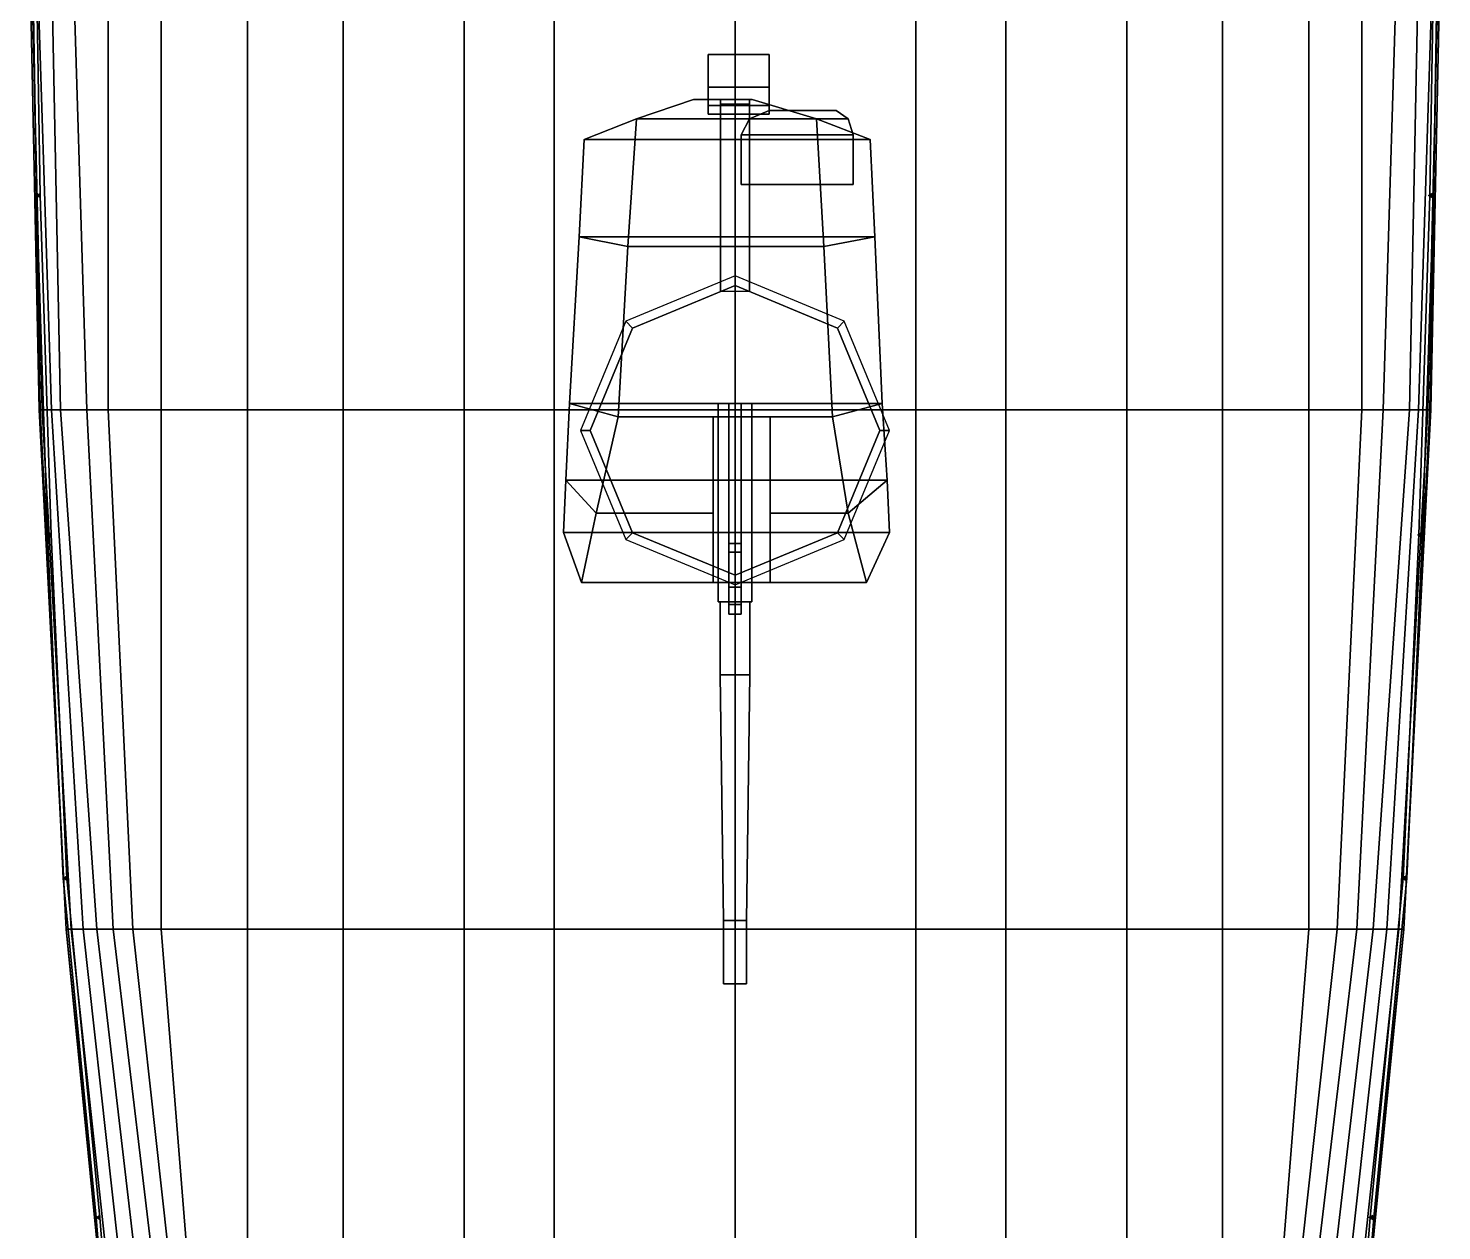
# Model space of a CAD drawing. Header units: millimetres. Extents: x -6 to 6, y -93 to 86.
# Drawn here: x -5.81 to 5.81, y -46.25 to -36.36 of the extents above; entities that cross this region are included whole.
import ezdxf

# ---------------------------------------------------------------- set-up
doc = ezdxf.new("R2010")
doc.units = ezdxf.units.MM
for name, color, linetype in [('gun', 1, 'Continuous'), ('railings', 6, 'Continuous'), ('sleeve', 5, 'Continuous'), ('turret', 2, 'Continuous')]:
    doc.layers.add(name, color=color, linetype=linetype)

msp = doc.modelspace()

# ---------------------------------------------------------------- linework, layer by layer
for points in [[(-5.787, -35.132, 2.806), (-5.807, -35.132, 2.34), (-5.719, -39.502, 2.32), (-5.709, -39.502, 2.739)], [(-5.807, -35.132, 2.34), (-5.797, -35.132, 1.408), (-5.694, -39.502, 1.43), (-5.719, -39.502, 2.32)], [(-5.797, -35.132, 1.408), (-5.756, -35.132, 0.782), (-5.616, -39.502, 0.762), (-5.694, -39.502, 1.43)], [(5.787, -35.132, 2.806), (-5.787, -35.132, 2.806), (-5.709, -39.502, 2.739), (5.709, -39.502, 2.739)], [(-5.756, -35.132, 0.782), (-5.631, -35.132, -0.16), (-5.543, -39.502, 0.26), (-5.616, -39.502, 0.762)], [(-5.631, -35.132, -0.16), (-5.461, -35.132, -0.615), (-5.326, -39.502, -0.49), (-5.543, -39.502, 0.26)], [(-5.461, -35.132, -0.615), (-5.15, -35.132, -1.128), (-5.15, -39.502, -0.739), (-5.326, -39.502, -0.49)], [(-5.15, -35.132, -1.128), (-4.715, -35.132, -1.568), (-4.715, -39.502, -1.2), (-5.15, -39.502, -0.739)], [(-4.715, -35.132, -1.568), (-4.006, -35.132, -1.992), (-4.006, -39.502, -1.619), (-4.715, -39.502, -1.2)], [(-4.006, -35.132, -1.992), (-3.219, -35.132, -2.298), (-3.219, -39.502, -1.95), (-4.006, -39.502, -1.619)], [(-3.219, -35.132, -2.298), (-2.226, -35.132, -2.572), (-2.226, -39.502, -2.204), (-3.219, -39.502, -1.95)], [(-2.226, -35.132, -2.572), (-1.486, -35.132, -2.717), (-1.486, -39.502, -2.328), (-2.226, -39.502, -2.204)], [(0, -39.502, -2.519), (-1.486, -39.502, -2.328), (-1.486, -35.132, -2.717), (0, -35.132, -2.929)], [(0, -35.132, -2.929), (1.486, -35.132, -2.717), (1.486, -39.502, -2.328), (0, -39.502, -2.519)], [(2.226, -39.502, -2.204), (1.486, -39.502, -2.328), (1.486, -35.132, -2.717), (2.226, -35.132, -2.572)], [(3.219, -39.502, -1.95), (2.226, -39.502, -2.204), (2.226, -35.132, -2.572), (3.219, -35.132, -2.298)], [(4.006, -39.502, -1.619), (3.219, -39.502, -1.95), (3.219, -35.132, -2.298), (4.006, -35.132, -1.992)], [(4.715, -39.502, -1.2), (4.006, -39.502, -1.619), (4.006, -35.132, -1.992), (4.715, -35.132, -1.568)], [(5.15, -39.502, -0.739), (4.715, -39.502, -1.2), (4.715, -35.132, -1.568), (5.15, -35.132, -1.128)], [(5.326, -39.502, -0.49), (5.15, -39.502, -0.739), (5.15, -35.132, -1.128), (5.461, -35.132, -0.615)], [(5.543, -39.502, 0.26), (5.326, -39.502, -0.49), (5.461, -35.132, -0.615), (5.631, -35.132, -0.16)], [(5.616, -39.502, 0.762), (5.543, -39.502, 0.26), (5.631, -35.132, -0.16), (5.756, -35.132, 0.782)], [(5.694, -39.502, 1.43), (5.616, -39.502, 0.762), (5.756, -35.132, 0.782), (5.797, -35.132, 1.408)], [(5.719, -39.502, 2.32), (5.694, -39.502, 1.43), (5.797, -35.132, 1.408), (5.807, -35.132, 2.34)], [(5.709, -39.502, 2.739), (5.719, -39.502, 2.32), (5.807, -35.132, 2.34), (5.787, -35.132, 2.806)], [(-5.71, -37.723, 2.76), (-5.74, -37.74, 2.76), (-5.74, -37.74, 3.76), (-5.71, -37.723, 3.76)], [(-5.74, -37.74, 2.76), (-5.71, -37.757, 2.76), (-5.71, -37.757, 3.76), (-5.74, -37.74, 3.76)], [(-5.71, -37.757, 2.76), (-5.71, -37.723, 2.76), (-5.71, -37.723, 3.76), (-5.71, -37.757, 3.76)], [(5.73, -37.723, 2.76), (5.7, -37.74, 2.76), (5.7, -37.74, 3.76), (5.73, -37.723, 3.76)], [(5.7, -37.74, 2.76), (5.73, -37.757, 2.76), (5.73, -37.757, 3.76), (5.7, -37.74, 3.76)], [(5.73, -37.757, 2.76), (5.73, -37.723, 2.76), (5.73, -37.723, 3.76), (5.73, -37.757, 3.76)], [(-5.709, -39.502, 2.739), (-5.719, -39.502, 2.32), (-5.497, -43.77, 2.32), (-5.497, -43.77, 2.662)], [(-5.719, -39.502, 2.32), (-5.694, -39.502, 1.43), (-5.456, -43.77, 1.43), (-5.497, -43.77, 2.32)], [(5.709, -39.502, 2.739), (-5.709, -39.502, 2.739), (-5.497, -43.77, 2.662), (5.497, -43.77, 2.662)], [(-5.694, -39.502, 1.43), (-5.616, -39.502, 0.762), (-5.357, -43.77, 0.762), (-5.456, -43.77, 1.43)], [(-5.616, -39.502, 0.762), (-5.543, -39.502, 0.26), (-5.243, -43.77, 0.26), (-5.357, -43.77, 0.762)], [(-5.543, -39.502, 0.26), (-5.326, -39.502, -0.49), (-5.109, -43.77, -0.18), (-5.243, -43.77, 0.26)], [(-5.326, -39.502, -0.49), (-5.15, -39.502, -0.739), (-4.948, -43.77, -0.527), (-5.109, -43.77, -0.18)], [(-5.15, -39.502, -0.739), (-4.715, -39.502, -1.2), (-4.715, -43.77, -0.692), (-4.948, -43.77, -0.527)], [(-4.715, -39.502, -1.2), (-4.006, -39.502, -1.619), (-4.006, -43.77, -1.096), (-4.715, -43.77, -0.692)], [(-4.006, -39.502, -1.619), (-3.219, -39.502, -1.95), (-3.219, -43.77, -1.396), (-4.006, -43.77, -1.096)], [(-3.219, -39.502, -1.95), (-2.226, -39.502, -2.204), (-2.226, -43.77, -1.66), (-3.219, -43.77, -1.396)], [(-2.226, -39.502, -2.204), (-1.486, -39.502, -2.328), (-1.486, -43.77, -1.836), (-2.226, -43.77, -1.66)], [(0, -43.77, -2.111), (-1.486, -43.77, -1.836), (-1.486, -39.502, -2.328), (0, -39.502, -2.519)], [(0, -39.502, -2.519), (1.486, -39.502, -2.328), (1.486, -43.77, -1.836), (0, -43.77, -2.111)], [(2.226, -43.77, -1.66), (1.486, -43.77, -1.836), (1.486, -39.502, -2.328), (2.226, -39.502, -2.204)], [(3.219, -43.77, -1.396), (2.226, -43.77, -1.66), (2.226, -39.502, -2.204), (3.219, -39.502, -1.95)], [(4.006, -43.77, -1.096), (3.219, -43.77, -1.396), (3.219, -39.502, -1.95), (4.006, -39.502, -1.619)], [(4.715, -43.77, -0.692), (4.006, -43.77, -1.096), (4.006, -39.502, -1.619), (4.715, -39.502, -1.2)], [(4.948, -43.77, -0.527), (4.715, -43.77, -0.692), (4.715, -39.502, -1.2), (5.15, -39.502, -0.739)], [(5.109, -43.77, -0.18), (4.948, -43.77, -0.527), (5.15, -39.502, -0.739), (5.326, -39.502, -0.49)], [(5.243, -43.77, 0.26), (5.109, -43.77, -0.18), (5.326, -39.502, -0.49), (5.543, -39.502, 0.26)], [(5.357, -43.77, 0.762), (5.243, -43.77, 0.26), (5.543, -39.502, 0.26), (5.616, -39.502, 0.762)], [(5.456, -43.77, 1.43), (5.357, -43.77, 0.762), (5.616, -39.502, 0.762), (5.694, -39.502, 1.43)], [(5.497, -43.77, 2.32), (5.456, -43.77, 1.43), (5.694, -39.502, 1.43), (5.719, -39.502, 2.32)], [(5.497, -43.77, 2.662), (5.497, -43.77, 2.32), (5.719, -39.502, 2.32), (5.709, -39.502, 2.739)], [(-5.62, -40.513, 2.72), (-5.65, -40.53, 2.72), (-5.65, -40.53, 3.72), (-5.62, -40.513, 3.72)], [(-5.65, -40.53, 2.72), (-5.62, -40.547, 2.72), (-5.62, -40.547, 3.72), (-5.65, -40.53, 3.72)], [(-5.62, -40.547, 2.72), (-5.62, -40.513, 2.72), (-5.62, -40.513, 3.72), (-5.62, -40.547, 3.72)], [(5.64, -40.513, 2.72), (5.61, -40.53, 2.72), (5.61, -40.53, 3.72), (5.64, -40.513, 3.72)], [(5.61, -40.53, 2.72), (5.64, -40.547, 2.72), (5.64, -40.547, 3.72), (5.61, -40.53, 3.72)], [(5.64, -40.547, 2.72), (5.64, -40.513, 2.72), (5.64, -40.513, 3.72), (5.64, -40.547, 3.72)], [(-5.49, -43.333, 2.67), (-5.52, -43.35, 2.67), (-5.52, -43.35, 3.67), (-5.49, -43.333, 3.67)], [(-5.52, -43.35, 2.67), (-5.49, -43.367, 2.67), (-5.49, -43.367, 3.67), (-5.52, -43.35, 3.67)], [(-5.49, -43.367, 2.67), (-5.49, -43.333, 2.67), (-5.49, -43.333, 3.67), (-5.49, -43.367, 3.67)], [(5.51, -43.333, 2.67), (5.48, -43.35, 2.67), (5.48, -43.35, 3.67), (5.51, -43.333, 3.67)], [(5.48, -43.35, 2.67), (5.51, -43.367, 2.67), (5.51, -43.367, 3.67), (5.48, -43.35, 3.67)], [(5.51, -43.367, 2.67), (5.51, -43.333, 2.67), (5.51, -43.333, 3.67), (5.51, -43.367, 3.67)], [(-5.497, -43.77, 2.662), (-5.497, -43.77, 2.32), (-5.072, -48.087, 2.32), (-5.062, -48.087, 2.698)], [(-5.497, -43.77, 2.32), (-5.456, -43.77, 1.43), (-4.99, -48.087, 1.43), (-5.072, -48.087, 2.32)], [(5.497, -43.77, 2.662), (-5.497, -43.77, 2.662), (-5.062, -48.087, 2.698), (5.062, -48.087, 2.698)], [(-5.456, -43.77, 1.43), (-5.357, -43.77, 0.762), (-4.881, -48.087, 0.762), (-4.99, -48.087, 1.43)], [(-5.357, -43.77, 0.762), (-5.243, -43.77, 0.26), (-4.741, -48.087, 0.26), (-4.881, -48.087, 0.762)], [(-5.243, -43.77, 0.26), (-5.109, -43.77, -0.18), (-4.596, -48.087, -0.18), (-4.741, -48.087, 0.26)], [(-5.109, -43.77, -0.18), (-4.948, -43.77, -0.527), (-4.472, -48.087, -0.408), (-4.596, -48.087, -0.18)], [(-4.948, -43.77, -0.527), (-4.715, -43.77, -0.692), (-4.369, -48.087, -0.439), (-4.472, -48.087, -0.408)], [(-4.715, -43.77, -0.692), (-4.006, -43.77, -1.096), (-4.006, -48.087, -0.568), (-4.369, -48.087, -0.439)], [(-4.006, -43.77, -1.096), (-3.219, -43.77, -1.396), (-3.219, -48.087, -0.842), (-4.006, -48.087, -0.568)], [(-3.219, -43.77, -1.396), (-2.226, -43.77, -1.66), (-2.226, -48.087, -1.122), (-3.219, -48.087, -0.842)], [(-2.226, -43.77, -1.66), (-1.486, -43.77, -1.836), (-1.486, -48.087, -1.339), (-2.226, -48.087, -1.122)], [(0, -48.087, -1.691), (-1.486, -48.087, -1.339), (-1.486, -43.77, -1.836), (0, -43.77, -2.111)], [(0, -43.77, -2.111), (1.486, -43.77, -1.836), (1.486, -48.087, -1.339), (0, -48.087, -1.691)], [(2.226, -48.087, -1.122), (1.486, -48.087, -1.339), (1.486, -43.77, -1.836), (2.226, -43.77, -1.66)], [(3.219, -48.087, -0.842), (2.226, -48.087, -1.122), (2.226, -43.77, -1.66), (3.219, -43.77, -1.396)], [(4.006, -48.087, -0.568), (3.219, -48.087, -0.842), (3.219, -43.77, -1.396), (4.006, -43.77, -1.096)], [(4.369, -48.087, -0.439), (4.006, -48.087, -0.568), (4.006, -43.77, -1.096), (4.715, -43.77, -0.692)], [(4.472, -48.087, -0.408), (4.369, -48.087, -0.439), (4.715, -43.77, -0.692), (4.948, -43.77, -0.527)], [(4.596, -48.087, -0.18), (4.472, -48.087, -0.408), (4.948, -43.77, -0.527), (5.109, -43.77, -0.18)], [(4.741, -48.087, 0.26), (4.596, -48.087, -0.18), (5.109, -43.77, -0.18), (5.243, -43.77, 0.26)], [(4.881, -48.087, 0.762), (4.741, -48.087, 0.26), (5.243, -43.77, 0.26), (5.357, -43.77, 0.762)], [(4.99, -48.087, 1.43), (4.881, -48.087, 0.762), (5.357, -43.77, 0.762), (5.456, -43.77, 1.43)], [(5.072, -48.087, 2.32), (4.99, -48.087, 1.43), (5.456, -43.77, 1.43), (5.497, -43.77, 2.32)], [(5.062, -48.087, 2.698), (5.072, -48.087, 2.32), (5.497, -43.77, 2.32), (5.497, -43.77, 2.662)], [(-5.22, -46.123, 2.68), (-5.25, -46.14, 2.68), (-5.25, -46.14, 3.68), (-5.22, -46.123, 3.68)], [(-5.25, -46.14, 2.68), (-5.22, -46.157, 2.68), (-5.22, -46.157, 3.68), (-5.25, -46.14, 3.68)], [(-5.22, -46.157, 2.68), (-5.22, -46.123, 2.68), (-5.22, -46.123, 3.68), (-5.22, -46.157, 3.68)], [(5.24, -46.123, 2.68), (5.21, -46.14, 2.68), (5.21, -46.14, 3.68), (5.24, -46.123, 3.68)], [(5.21, -46.14, 2.68), (5.24, -46.157, 2.68), (5.24, -46.157, 3.68), (5.21, -46.14, 3.68)], [(5.24, -46.157, 2.68), (5.24, -46.123, 2.68), (5.24, -46.123, 3.68), (5.24, -46.157, 3.68)]]:
    msp.add_3dface(points)
at = {"layer": 'gun'}
for points in [[(-0.139, -41.08, 4.67), (0, -41.08, 4.75), (0, -39.45, 4.75), (-0.139, -39.45, 4.67)], [(-0.139, -41.08, 4.51), (-0.139, -41.08, 4.67), (-0.139, -39.45, 4.67), (-0.139, -39.45, 4.51)], [(0, -41.08, 4.43), (-0.139, -41.08, 4.51), (-0.139, -39.45, 4.51), (0, -39.45, 4.43)], [(0.139, -41.08, 4.51), (0, -41.08, 4.43), (0, -39.45, 4.43), (0.139, -39.45, 4.51)], [(0, -41.08, 4.75), (0.139, -41.08, 4.67), (0.139, -39.45, 4.67), (0, -39.45, 4.75)], [(0.139, -41.08, 4.67), (0.139, -41.08, 4.51), (0.139, -39.45, 4.51), (0.139, -39.45, 4.67)], [(-0.139, -41.08, 4.67), (0.139, -41.08, 4.51), (0.139, -41.08, 4.67), (0, -41.08, 4.75)], [(-0.139, -41.08, 4.51), (0, -41.08, 4.43), (0.139, -41.08, 4.51), (-0.139, -41.08, 4.67)], [(-0.121, -41.68, 4.66), (0, -41.68, 4.73), (0, -41.08, 4.73), (-0.121, -41.08, 4.66)], [(-0.121, -41.68, 4.52), (-0.121, -41.68, 4.66), (-0.121, -41.08, 4.66), (-0.121, -41.08, 4.52)], [(0, -41.68, 4.45), (-0.121, -41.68, 4.52), (-0.121, -41.08, 4.52), (0, -41.08, 4.45)], [(0.121, -41.68, 4.52), (0, -41.68, 4.45), (0, -41.08, 4.45), (0.121, -41.08, 4.52)], [(0, -41.68, 4.73), (0.121, -41.68, 4.66), (0.121, -41.08, 4.66), (0, -41.08, 4.73)], [(0.121, -41.68, 4.66), (0.121, -41.68, 4.52), (0.121, -41.08, 4.52), (0.121, -41.08, 4.66)], [(-0.095, -43.7, 4.645), (0, -43.7, 4.7), (0, -41.68, 4.73), (-0.121, -41.68, 4.66)], [(-0.095, -43.7, 4.535), (-0.095, -43.7, 4.645), (-0.121, -41.68, 4.66), (-0.121, -41.68, 4.52)], [(0, -43.7, 4.48), (-0.095, -43.7, 4.535), (-0.121, -41.68, 4.52), (0, -41.68, 4.45)], [(0.095, -43.7, 4.535), (0, -43.7, 4.48), (0, -41.68, 4.45), (0.121, -41.68, 4.52)], [(0, -43.7, 4.7), (0.095, -43.7, 4.645), (0.121, -41.68, 4.66), (0, -41.68, 4.73)], [(0.095, -43.7, 4.645), (0.095, -43.7, 4.535), (0.121, -41.68, 4.52), (0.121, -41.68, 4.66)], [(-0.095, -44.22, 4.645), (0, -44.22, 4.7), (0, -43.7, 4.7), (-0.095, -43.7, 4.645)], [(-0.095, -44.22, 4.535), (-0.095, -44.22, 4.645), (-0.095, -43.7, 4.645), (-0.095, -43.7, 4.535)], [(0, -44.22, 4.48), (-0.095, -44.22, 4.535), (-0.095, -43.7, 4.535), (0, -43.7, 4.48)], [(0.095, -44.22, 4.535), (0, -44.22, 4.48), (0, -43.7, 4.48), (0.095, -43.7, 4.535)], [(0, -44.22, 4.7), (0.095, -44.22, 4.645), (0.095, -43.7, 4.645), (0, -43.7, 4.7)], [(0.095, -44.22, 4.645), (0.095, -44.22, 4.535), (0.095, -43.7, 4.535), (0.095, -43.7, 4.645)], [(-0.095, -44.22, 4.535), (0, -44.22, 4.48), (0.095, -44.22, 4.535), (-0.095, -44.22, 4.645)], [(-0.095, -44.22, 4.645), (0.095, -44.22, 4.535), (0.095, -44.22, 4.645), (0, -44.22, 4.7)]]:
    msp.add_3dface(points, dxfattribs=at)
at = {"layer": 'railings'}
for points in [[(-5.71, -37.74, 3.76), (-5.76, -34.74, 3.81), (-5.79, -34.74, 3.81), (-5.74, -37.74, 3.76)], [(-5.74, -37.74, 3.76), (-5.79, -34.74, 3.81), (-5.76, -34.74, 3.81), (-5.71, -37.74, 3.76)], [(5.74, -37.74, 3.76), (5.79, -34.74, 3.81), (5.76, -34.74, 3.81), (5.71, -37.74, 3.76)], [(5.71, -37.74, 3.76), (5.76, -34.74, 3.81), (5.79, -34.74, 3.81), (5.74, -37.74, 3.76)], [(-5.65, -40.53, 3.72), (-5.74, -37.74, 3.76), (-5.71, -37.74, 3.76), (-5.62, -40.53, 3.72)], [(-5.62, -40.53, 3.72), (-5.71, -37.74, 3.76), (-5.74, -37.74, 3.76), (-5.65, -40.53, 3.72)], [(5.62, -40.53, 3.72), (5.71, -37.74, 3.76), (5.74, -37.74, 3.76), (5.65, -40.53, 3.72)], [(5.65, -40.53, 3.72), (5.74, -37.74, 3.76), (5.71, -37.74, 3.76), (5.62, -40.53, 3.72)], [(-5.49, -43.35, 3.67), (-5.62, -40.53, 3.72), (-5.65, -40.53, 3.72), (-5.52, -43.35, 3.67)], [(-5.52, -43.35, 3.67), (-5.65, -40.53, 3.72), (-5.62, -40.53, 3.72), (-5.49, -43.35, 3.67)], [(5.52, -43.35, 3.67), (5.65, -40.53, 3.72), (5.62, -40.53, 3.72), (5.49, -43.35, 3.67)], [(5.49, -43.35, 3.67), (5.62, -40.53, 3.72), (5.65, -40.53, 3.72), (5.52, -43.35, 3.67)], [(-5.25, -46.14, 3.68), (-5.52, -43.35, 3.67), (-5.49, -43.35, 3.67), (-5.22, -46.14, 3.68)], [(-5.22, -46.14, 3.68), (-5.49, -43.35, 3.67), (-5.52, -43.35, 3.67), (-5.25, -46.14, 3.68)], [(5.22, -46.14, 3.68), (5.49, -43.35, 3.67), (5.52, -43.35, 3.67), (5.25, -46.14, 3.68)], [(5.25, -46.14, 3.68), (5.52, -43.35, 3.67), (5.49, -43.35, 3.67), (5.22, -46.14, 3.68)], [(-4.98, -49.1, 3.7), (-5.22, -46.14, 3.68), (-5.25, -46.14, 3.68), (-5.01, -49.1, 3.7)], [(-5.01, -49.1, 3.7), (-5.25, -46.14, 3.68), (-5.22, -46.14, 3.68), (-4.98, -49.1, 3.7)], [(5.01, -49.1, 3.7), (5.25, -46.14, 3.68), (5.22, -46.14, 3.68), (4.98, -49.1, 3.7)], [(4.98, -49.1, 3.7), (5.22, -46.14, 3.68), (5.25, -46.14, 3.68), (5.01, -49.1, 3.7)]]:
    msp.add_3dface(points, dxfattribs=at)
at = {"layer": 'sleeve'}
for points in [[(-0.05, -39.45, 4.83), (-0.05, -39.45, 4.7), (-0.05, -40.6, 4.7), (-0.05, -40.6, 4.83)], [(0.05, -40.6, 4.83), (0.05, -39.45, 4.83), (-0.05, -39.45, 4.83), (-0.05, -40.6, 4.83)], [(0.05, -40.6, 4.7), (0.05, -39.45, 4.7), (0.05, -39.45, 4.83), (0.05, -40.6, 4.83)], [(-0.05, -40.6, 4.83), (-0.05, -40.6, 4.7), (-0.05, -40.67, 4.7), (-0.05, -40.67, 4.9)], [(0.05, -40.67, 4.9), (0.05, -40.6, 4.83), (-0.05, -40.6, 4.83), (-0.05, -40.67, 4.9)], [(0.05, -40.67, 4.7), (0.05, -40.6, 4.7), (0.05, -40.6, 4.83), (0.05, -40.67, 4.9)], [(-0.05, -40.67, 4.9), (-0.05, -40.67, 4.7), (-0.05, -40.96, 4.7), (-0.05, -40.96, 4.9)], [(0.05, -40.96, 4.9), (0.05, -40.67, 4.9), (-0.05, -40.67, 4.9), (-0.05, -40.96, 4.9)], [(0.05, -40.96, 4.7), (0.05, -40.67, 4.7), (0.05, -40.67, 4.9), (0.05, -40.96, 4.9)], [(0.05, -40.96, 4.92), (0.05, -40.96, 4.9), (-0.05, -40.96, 4.9), (-0.05, -40.96, 4.92)], [(-0.05, -40.96, 4.92), (-0.05, -40.96, 4.7), (-0.05, -41.1, 4.7), (-0.05, -41.1, 4.92)], [(0.05, -41.1, 4.92), (0.05, -40.96, 4.92), (-0.05, -40.96, 4.92), (-0.05, -41.1, 4.92)], [(0.05, -41.1, 4.7), (0.05, -40.96, 4.7), (0.05, -40.96, 4.92), (0.05, -41.1, 4.92)], [(-0.05, -41.1, 4.92), (-0.05, -41.1, 4.7), (-0.05, -41.18, 4.7), (-0.05, -41.18, 4.83)], [(0.05, -41.18, 4.83), (0.05, -41.1, 4.92), (-0.05, -41.1, 4.92), (-0.05, -41.18, 4.83)], [(0.05, -41.18, 4.7), (0.05, -41.1, 4.7), (0.05, -41.1, 4.92), (0.05, -41.18, 4.83)], [(-0.05, -41.18, 4.83), (-0.05, -41.18, 4.7), (0.05, -41.18, 4.7), (0.05, -41.18, 4.83)]]:
    msp.add_3dface(points, dxfattribs=at)
at = {"layer": 'turret'}
for points in [[(-0.22, -37.07, 3.17), (-0.22, -36.58, 3.17), (0.28, -36.58, 3.17), (0.28, -37.07, 3.17)], [(-0.22, -36.58, 3.65), (-0.22, -36.58, 3.17), (-0.22, -37.07, 3.17), (-0.22, -37.07, 4.65)], [(0.28, -36.58, 3.65), (0.28, -36.58, 3.17), (-0.22, -36.58, 3.17), (-0.22, -36.58, 3.65)], [(0.28, -36.85, 4.51), (0.28, -36.58, 3.65), (-0.22, -36.58, 3.65), (-0.22, -36.85, 4.51)], [(-0.22, -36.85, 4.51), (-0.22, -36.58, 3.65), (-0.22, -37.07, 4.65), (-0.22, -37, 4.66)], [(0.28, -37.07, 3.17), (0.28, -36.58, 3.17), (0.28, -36.58, 3.65), (0.28, -37.07, 4.65)], [(0.28, -37.07, 4.65), (0.28, -36.58, 3.65), (0.28, -36.85, 4.51), (0.28, -37, 4.66)], [(0.28, -37, 4.66), (0.28, -36.85, 4.51), (-0.22, -36.85, 4.51), (-0.22, -37, 4.66)], [(-0.81, -37.11, 5.61), (-0.34, -36.95, 5.61), (-0.34, -36.95, 3.17), (-0.81, -37.11, 3.17)], [(-0.81, -37.11, 3.17), (-0.34, -36.95, 3.17), (0.14, -36.95, 3.17), (0.67, -37.11, 3.17)], [(0.14, -36.95, 5.61), (-0.34, -36.95, 5.61), (-0.81, -37.11, 5.61), (0.67, -37.11, 5.61)], [(0.14, -36.95, 3.17), (-0.34, -36.95, 3.17), (-0.34, -36.95, 5.61), (0.14, -36.95, 5.61)], [(-0.22, -37, 4.66), (-0.22, -37.07, 4.65), (0.28, -37.07, 4.65), (0.28, -37, 4.66)], [(0.12, -36.95, 3.17), (0.12, -36.99, 3.08), (-0.12, -36.99, 3.08), (-0.12, -36.95, 3.17)], [(-0.12, -36.95, 3.17), (-0.12, -36.99, 3.08), (-0.12, -38.53, 2.9), (-0.12, -38.53, 3.17)], [(-0.12, -38.53, 2.9), (-0.12, -36.99, 3.08), (0.12, -36.99, 3.08), (0.12, -38.53, 2.9)], [(0.12, -38.53, 2.9), (0.12, -36.99, 3.08), (0.12, -36.95, 3.17), (0.12, -38.53, 3.17)], [(0.83, -37.04, 6.3), (0.28, -37.04, 6.3), (0.12, -37.11, 6.3), (0.93, -37.11, 6.3)], [(0.12, -37.11, 6.3), (0.28, -37.04, 6.3), (0.28, -37.04, 5.61), (0.12, -37.11, 5.61)], [(0.67, -37.11, 3.17), (0.14, -36.95, 3.17), (0.14, -36.95, 5.61), (0.67, -37.11, 5.61)], [(0.83, -37.04, 5.51), (0.28, -37.04, 5.61), (0.28, -37.04, 6.3), (0.83, -37.04, 6.3)], [(0.93, -37.11, 5.41), (0.83, -37.04, 5.51), (0.83, -37.04, 6.3), (0.93, -37.11, 6.3)], [(-0.88, -38.16, 5.61), (-0.81, -37.11, 5.61), (-1.24, -37.28, 5.21), (-1.28, -38.08, 5.21)], [(-1.24, -37.28, 3.17), (-0.81, -37.11, 3.17), (0.67, -37.11, 3.17), (1.11, -37.28, 3.17)], [(0.67, -37.11, 5.61), (-0.81, -37.11, 5.61), (-0.88, -38.16, 5.61), (0.73, -38.16, 5.61)], [(0.93, -37.11, 6.3), (0.12, -37.11, 6.3), (0.05, -37.24, 6.3), (0.97, -37.24, 6.3)], [(0.05, -37.24, 6.3), (0.12, -37.11, 6.3), (0.12, -37.11, 5.61), (0.05, -37.24, 5.61)], [(1.15, -38.08, 5.21), (1.11, -37.28, 5.21), (0.67, -37.11, 5.61), (0.73, -38.16, 5.61)], [(0.97, -37.24, 5.38), (0.93, -37.11, 5.41), (0.93, -37.11, 6.3), (0.97, -37.24, 6.3)], [(-1.28, -38.08, 5.21), (-1.24, -37.28, 5.21), (-1.24, -37.28, 3.17), (-1.28, -38.08, 3.17)], [(-1.28, -38.08, 3.17), (-1.24, -37.28, 3.17), (1.11, -37.28, 3.17), (1.15, -38.08, 3.17)], [(0.97, -37.24, 6.3), (0.05, -37.24, 6.3), (0.05, -37.65, 6.3), (0.97, -37.65, 6.3)], [(0.05, -37.65, 6.3), (0.05, -37.24, 6.3), (0.05, -37.24, 5.61), (0.05, -37.65, 5.61)], [(0.97, -37.65, 5.38), (0.97, -37.24, 5.38), (0.97, -37.24, 6.3), (0.97, -37.65, 6.3)], [(1.15, -38.08, 3.17), (1.11, -37.28, 3.17), (1.11, -37.28, 5.21), (1.15, -38.08, 5.21)], [(0.97, -37.65, 6.3), (0.05, -37.65, 6.3), (0.05, -37.65, 5.61), (0.97, -37.65, 5.38)], [(-1.36, -39.45, 4.98), (-1.28, -38.08, 5.21), (-1.28, -38.08, 3.17), (-1.36, -39.45, 3.17)], [(-0.96, -39.56, 5.35), (-0.88, -38.16, 5.61), (-1.28, -38.08, 5.21), (-1.36, -39.45, 4.98)], [(-1.36, -39.45, 3.17), (-1.28, -38.08, 3.17), (1.15, -38.08, 3.17), (1.21, -39.45, 3.17)], [(1.21, -39.45, 4.98), (1.15, -38.08, 5.21), (0.73, -38.16, 5.61), (0.8, -39.56, 5.35)], [(1.21, -39.45, 3.17), (1.15, -38.08, 3.17), (1.15, -38.08, 5.21), (1.21, -39.45, 4.98)], [(0.73, -38.16, 5.61), (-0.88, -38.16, 5.61), (-0.96, -39.56, 5.35), (0.8, -39.56, 5.35)], [(-0.841, -38.829, 2.83), (0, -38.48, 2.83), (0, -38.4, 2.71), (-0.898, -38.772, 2.71)], [(0, -38.48, 2.83), (0.841, -38.829, 2.83), (0.898, -38.772, 2.71), (0, -38.4, 2.71)], [(0, -38.48, 2.83), (-0.841, -38.829, 2.83), (-0.841, -38.829, 3.17), (0, -38.48, 3.17)], [(0.841, -38.829, 2.83), (0, -38.48, 2.83), (0, -38.48, 3.17), (0.841, -38.829, 3.17)], [(-1.19, -39.67, 2.83), (-0.841, -38.829, 2.83), (-0.898, -38.772, 2.71), (-1.27, -39.67, 2.71)], [(0.841, -38.829, 2.83), (1.19, -39.67, 2.83), (1.27, -39.67, 2.71), (0.898, -38.772, 2.71)], [(-0.841, -38.829, 2.83), (-1.19, -39.67, 2.83), (-1.19, -39.67, 3.17), (-0.841, -38.829, 3.17)], [(1.19, -39.67, 2.83), (0.841, -38.829, 2.83), (0.841, -38.829, 3.17), (1.19, -39.67, 3.17)], [(-1.14, -40.35, 5.14), (-0.96, -39.56, 5.35), (-1.36, -39.45, 4.98), (-1.39, -40.08, 4.81)], [(-1.39, -40.08, 4.81), (-1.36, -39.45, 4.98), (-1.36, -39.45, 3.17), (-1.39, -40.08, 3.17)], [(-1.39, -40.08, 3.17), (-1.36, -39.45, 3.17), (1.21, -39.45, 3.17), (1.25, -40.08, 3.17)], [(1.25, -40.08, 4.81), (1.21, -39.45, 4.98), (0.8, -39.56, 5.35), (0.93, -40.35, 5.14)], [(1.25, -40.08, 3.17), (1.21, -39.45, 3.17), (1.21, -39.45, 4.98), (1.25, -40.08, 4.81)], [(-0.18, -39.56, 5.35), (-0.96, -39.56, 5.35), (-1.14, -40.35, 5.14), (-0.18, -40.35, 5.14)], [(0.29, -39.56, 4.17), (-0.18, -39.56, 4.17), (-0.18, -40.92, 4.17), (0.29, -40.92, 4.17)], [(-0.18, -40.35, 5.14), (-0.18, -39.56, 5.35), (-0.18, -39.56, 4.17), (-0.18, -40.92, 4.17)], [(0.29, -39.56, 5.35), (-0.18, -39.56, 5.35), (-0.18, -39.56, 4.17), (0.29, -39.56, 4.17)], [(0.29, -40.35, 5.14), (0.29, -39.56, 5.35), (0.29, -39.56, 4.17), (0.29, -40.92, 4.17)], [(0.8, -39.56, 5.35), (0.29, -39.56, 5.35), (0.29, -40.35, 5.14), (0.93, -40.35, 5.14)], [(-0.841, -40.511, 2.83), (-1.19, -39.67, 2.83), (-1.27, -39.67, 2.71), (-0.898, -40.568, 2.71)], [(-1.19, -39.67, 2.83), (-0.841, -40.511, 2.83), (-0.841, -40.511, 3.17), (-1.19, -39.67, 3.17)], [(1.19, -39.67, 2.83), (0.841, -40.511, 2.83), (0.898, -40.568, 2.71), (1.27, -39.67, 2.71)], [(0.841, -40.511, 2.83), (1.19, -39.67, 2.83), (1.19, -39.67, 3.17), (0.841, -40.511, 3.17)], [(-1.26, -40.92, 4.17), (-1.14, -40.35, 5.14), (-1.39, -40.08, 4.81), (-1.41, -40.51, 4.07)], [(-1.41, -40.51, 3.17), (-1.39, -40.08, 3.17), (1.25, -40.08, 3.17), (1.27, -40.51, 3.17)], [(-1.41, -40.51, 4.07), (-1.39, -40.08, 4.81), (-1.39, -40.08, 3.17), (-1.41, -40.51, 3.17)], [(1.27, -40.51, 4.07), (1.25, -40.08, 4.81), (0.93, -40.35, 5.14), (1.08, -40.92, 4.17)], [(1.27, -40.51, 3.17), (1.25, -40.08, 3.17), (1.25, -40.08, 4.81), (1.27, -40.51, 4.07)], [(-0.18, -40.35, 5.14), (-1.14, -40.35, 5.14), (-1.26, -40.92, 4.17), (-0.18, -40.92, 4.17)], [(0.93, -40.35, 5.14), (0.29, -40.35, 5.14), (0.29, -40.92, 4.17), (1.08, -40.92, 4.17)], [(-1.26, -40.92, 3.17), (-1.41, -40.51, 3.17), (1.27, -40.51, 3.17), (1.08, -40.92, 3.17)], [(-1.26, -40.92, 3.17), (-1.26, -40.92, 4.17), (-1.41, -40.51, 4.07), (-1.41, -40.51, 3.17)], [(0, -40.86, 2.83), (-0.841, -40.511, 2.83), (-0.898, -40.568, 2.71), (0, -40.94, 2.71)], [(-0.841, -40.511, 2.83), (0, -40.86, 2.83), (0, -40.86, 3.17), (-0.841, -40.511, 3.17)], [(0.841, -40.511, 2.83), (0, -40.86, 2.83), (0, -40.94, 2.71), (0.898, -40.568, 2.71)], [(0, -40.86, 2.83), (0.841, -40.511, 2.83), (0.841, -40.511, 3.17), (0, -40.86, 3.17)], [(1.27, -40.51, 3.17), (1.27, -40.51, 4.07), (1.08, -40.92, 4.17), (1.08, -40.92, 3.17)], [(1.08, -40.92, 4.17), (-1.26, -40.92, 4.17), (-1.26, -40.92, 3.17), (1.08, -40.92, 3.17)]]:
    msp.add_3dface(points, dxfattribs=at)

doc.saveas('drawing.dxf')
